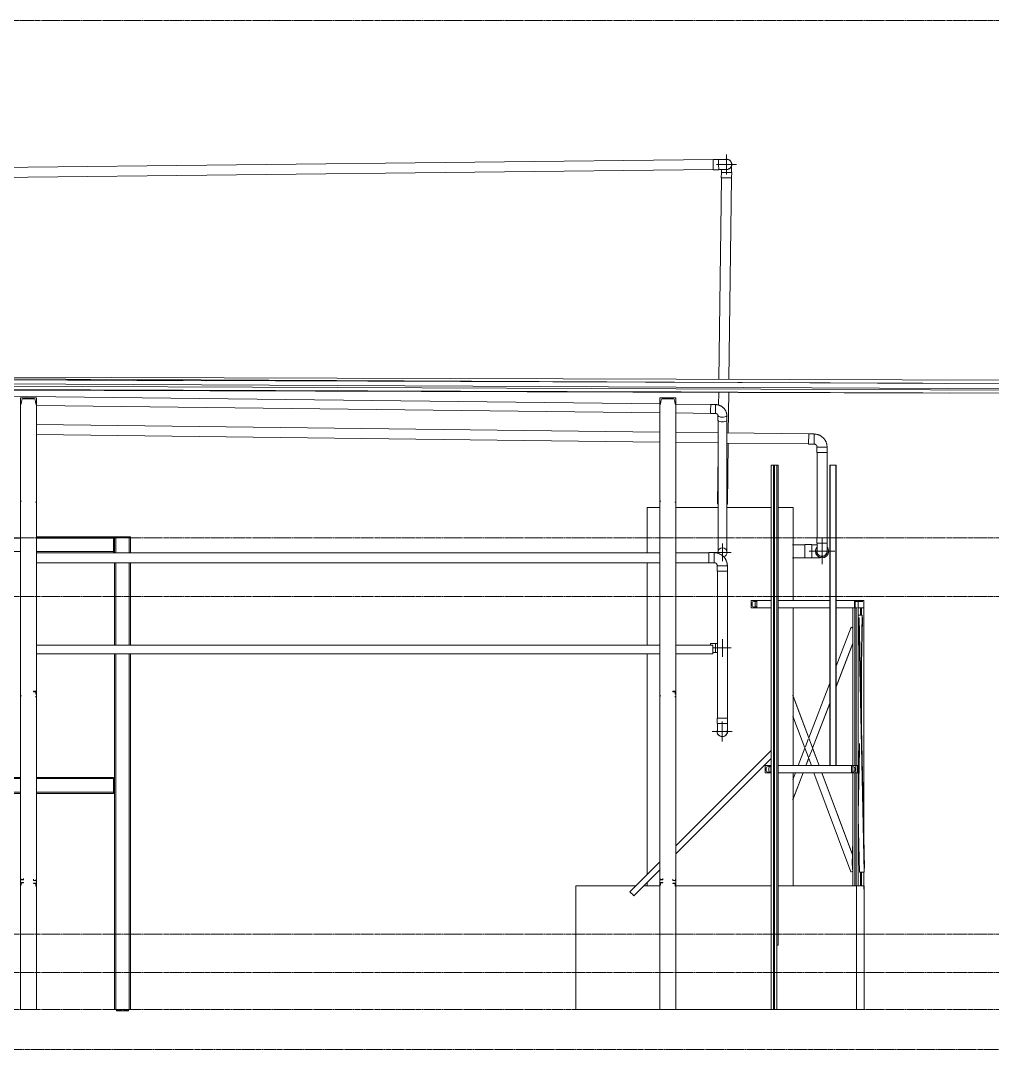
# Model space of a CAD drawing. Header units: centimetres. Extents: x -3046 to 63786, y -269 to 1483.
# Drawn here: x 57776 to 58990, y -50 to 1235 of the extents above; entities that cross this region are included whole.
import ezdxf

# ---------------------------------------------------------------- set-up
doc = ezdxf.new("R2010")
doc.units = ezdxf.units.CM
for name, pattern in [('Centre', [3.175, 0.635, -0.475, 1.59, -0.475]), ('Hidden', [0.714375, 0.47625, -0.238125]), ('Oculto', [0.714375, 0.47625, -0.238125])]:
    doc.linetypes.add(name, pattern=pattern)
for name, color, linetype, lineweight in [('A-FLOR', 7, 'Continuous', 9), ('A-FLOR-LEVL', 7, 'Continuous', 9), ('A-GENM', 7, 'Continuous', 9), ('M-EQPM', 7, 'Continuous', 9), ('P-PIPE', 7, 'Continuous', 9), ('P-PIPE-CNTR', 7, 'Continuous', 9), ('S-BEAM', 7, 'Continuous', 9), ('S-COLS', 7, 'Continuous', 9)]:
    doc.layers.add(name, color=color, linetype=linetype, lineweight=lineweight)

# ---------------------------------------------------------------- blocks, each defined once
blk = doc.blocks.new('UC-Perfil universal-Pilar - 100x200 UC-1205056-s04')
at = {"layer": 'S-COLS'}
for p, q in [((657.6, 589), (657.6, 570)), ((659.2, 589), (659.2, 570)), ((676.1, 589), (676.1, 570)), ((677.6, 590), (677.3, 590)), ((677.6, 590), (677.6, 570)), ((657.6, 557.5), (657.6, 454.9)), ((659.2, 557.5), (659.2, 454.9)), ((676.1, 557.5), (676.1, 454.9)), ((677.6, 557.5), (677.6, 454.9)), ((657.6, 443.9), (657.6, 0)), ((659.2, 443.9), (659.2, 0)), ((676.1, 443.9), (676.1, 0)), ((677.6, 443.9), (677.6, 0)), ((659.2, 0), (657.6, 0)), ((660.7, 0), (659.2, 0)), ((674.6, 0), (660.7, 0)), ((676.1, 0), (674.6, 0)), ((677.6, 0), (676.1, 0))]:
    blk.add_line(p, q, dxfattribs=at)
blk = doc.blocks.new('UC-Perfil universal-Pilar - 100x200 UC-V188-s04')
at = {"layer": 'S-COLS'}
for p, q in [((677.6, 590), (677.6, 570)), ((657.6, 574), (657.6, 570)), ((657.6, 557.5), (657.6, 454.9)), ((677.6, 557.5), (677.6, 454.9)), ((657.6, 443.9), (657.6, 0)), ((677.6, 443.9), (677.6, 0))]:
    blk.add_line(p, q, dxfattribs=at)
blk = doc.blocks.new('UC-Perfil universal - 150x200 UC-1208304-s04')
at = {"layer": 'S-BEAM'}
for p, q in [((345.7, 288.1), (345.7, 289.6)), ((345.7, 289.6), (540.4, 289.6)), ((345.7, 286.6), (345.7, 288.1)), ((345.7, 288.1), (540.4, 288.1)), ((345.7, 272.7), (345.7, 286.6)), ((560.4, 289.6), (656.3, 289.6)), ((560.4, 288.1), (656.3, 288.1)), ((656.3, 289.6), (656.3, 288.1)), ((656.3, 288.1), (656.3, 286.6)), ((656.3, 286.6), (656.3, 272.7)), ((345.7, 271.2), (345.7, 272.7)), ((345.7, 269.6), (345.7, 271.2)), ((345.7, 271.2), (540.4, 271.2)), ((560.4, 271.2), (656.3, 271.2)), ((656.3, 272.7), (656.3, 271.2)), ((656.3, 271.2), (656.3, 269.6)), ((345.7, 269.6), (540.4, 269.6)), ((560.4, 269.6), (656.3, 269.6))]:
    blk.add_line(p, q, dxfattribs=at)
blk = doc.blocks.new('UC-Perfil universal - 150x200 UC-1208520-s04')
at = {"layer": 'S-BEAM'}
for p, q in [((345.7, 588.5), (345.7, 589)), ((345.7, 586.9), (345.7, 588.5)), ((540.4, 588.5), (345.7, 588.5)), ((345.7, 573.1), (345.7, 586.9)), ((656.3, 588.5), (560.4, 588.5)), ((656.3, 589), (656.3, 588.5)), ((656.3, 588.5), (656.3, 586.9)), ((656.3, 586.9), (656.3, 573.1)), ((345.7, 571.5), (345.7, 573.1)), ((345.7, 570), (345.7, 571.5)), ((345.7, 571.5), (540.4, 571.5)), ((560.4, 571.5), (656.3, 571.5)), ((656.3, 573.1), (656.3, 571.5)), ((656.3, 571.5), (656.3, 570))]:
    blk.add_line(p, q, dxfattribs=at)
blk = doc.blocks.new('UC-Perfil universal - 150x200 UC-V190-s04')
at = {"layer": 'S-BEAM'}
for p, q in [((660.1, 0), (660.1, -0.6)), ((675.1, -0.6), (675.1, 0)), ((665.6, -0.6), (660.1, -0.6)), ((660.1, -0.6), (660.1, -1.9)), ((660.1, -1.9), (675.1, -1.9)), ((675.1, -0.6), (669.6, -0.6)), ((675.1, -1.9), (675.1, -0.6))]:
    blk.add_line(p, q, dxfattribs=at)
for centre, start_param, end_param in [((665.6, 0.7), 4.712389, 5.759587), ((669.6, 0.7), 3.665191, 4.712389)]:
    blk.add_ellipse(centre, major_axis=(1.52, 0), ratio=0.859138, start_param=start_param, end_param=end_param, dxfattribs=at)
blk = doc.blocks.new('Modelos genéricos 1 - Modelos genéricos 1-1214762-s04')
at = {"layer": 'A-GENM'}
for p, q in [((1234, 154.2), (1308.8, 154.2)), ((1234, 0), (1234, 154.2)), ((1318.8, 154.2), (1338.9, 154.2)), ((1358.9, 154.2), (1477.7, 154.2)), ((1486.6, 154.2), (1584.4, 154.2)), ((1584.4, 154.2), (1593.4, 154.2)), ((1584.4, 0), (1584.4, 154.2)), ((1593.6, 154.2), (1594, 154.2)), ((1594, 154.2), (1594, 0)), ((1338.9, 0), (1234, 0)), ((1477.7, 0), (1358.9, 0)), ((1584.4, 0), (1484.7, 0)), ((1594, 0), (1584.4, 0))]:
    blk.add_line(p, q, dxfattribs=at)
blk = doc.blocks.new('Elbow PVC NCh - Elbow PVC NCh-913990-s04')
at = {"layer": 'P-PIPE', "color": 6, "true_color": 0xff00ff}
for p, q in [((1408.1, 456.9), (1402, 456.9)), ((1402, 456.9), (1402, 454.8)), ((1408.1, 451.2), (1408.1, 456.9)), ((1408.1, 445.6), (1408.1, 451.2)), ((1404.8, 445.6), (1408.1, 445.6))]:
    blk.add_line(p, q, dxfattribs=at)
at = {"layer": 'P-PIPE', "color": 6, "true_color": 0xff00ff, "flags": 128}
for points in [[(1410.3, 456.7), (1410, 456.7), (1409.6, 456.7), (1409.3, 456.7), (1408.9, 456.7), (1408.6, 456.7), (1408.2, 456.7), (1408.1, 456.7)], [(1408.1, 445.7), (1408.5, 445.7), (1408.8, 445.7), (1409.2, 445.7), (1409.5, 445.7), (1409.9, 445.7), (1410.2, 445.7), (1410.6, 445.7)]]:
    blk.add_lwpolyline(points, dxfattribs=at)
blk = doc.blocks.new('Elbow PVC NCh - Elbow PVC NCh-1218113-s04')
at = {"layer": 'P-PIPE', "color": 6, "true_color": 0xff00ff}
for p, q in [((1408.3, 755.2), (1402.2, 755.3)), ((1402.1, 744), (1408.2, 743.9)), ((1411.3, 741.2), (1411.3, 735.5)), ((1422.6, 735.5), (1422.6, 741.2)), ((1422.6, 735.5), (1422.6, 735.5))]:
    blk.add_line(p, q, dxfattribs=at)
at = {"layer": 'P-PIPE', "color": 6, "true_color": 0xff00ff, "flags": 128}
for points in [[(1422.5, 741.2), (1422.5, 741.8), (1422.4, 742.4), (1422.4, 742.9), (1422.3, 743.5), (1422.2, 744), (1422.1, 744.6), (1421.9, 745.1), (1421.7, 745.7), (1421.5, 746.2), (1421.3, 746.7), (1421.1, 747.2), (1420.8, 747.7), (1420.5, 748.2), (1420.2, 748.7), (1419.9, 749.1), (1419.6, 749.6), (1419.2, 750), (1418.8, 750.5), (1418.4, 750.9), (1418, 751.2), (1417.6, 751.6), (1417.2, 752), (1416.7, 752.3), (1416.3, 752.6), (1415.8, 752.9), (1415.3, 753.2), (1414.8, 753.5), (1414.3, 753.7), (1413.8, 753.9), (1413.3, 754.1), (1412.7, 754.3), (1412.2, 754.5), (1411.7, 754.6), (1411.1, 754.8), (1410.6, 754.9), (1410, 754.9), (1409.4, 755), (1408.9, 755), (1408.3, 755.1)], [(1408.2, 744.1), (1408.4, 744), (1408.5, 744), (1408.6, 744), (1408.8, 744), (1408.9, 744), (1409.1, 743.9), (1409.2, 743.9), (1409.3, 743.9), (1409.5, 743.8), (1409.6, 743.8), (1409.7, 743.7), (1409.8, 743.7), (1410, 743.6), (1410.1, 743.5), (1410.2, 743.5), (1410.3, 743.4), (1410.4, 743.3), (1410.5, 743.2), (1410.6, 743.1), (1410.7, 743.1), (1410.8, 743), (1410.8, 742.9), (1410.9, 742.8), (1411, 742.7), (1411.1, 742.6), (1411.1, 742.5), (1411.2, 742.4), (1411.2, 742.3), (1411.3, 742.2), (1411.3, 742.1), (1411.3, 742), (1411.4, 741.9), (1411.4, 741.8), (1411.4, 741.7), (1411.4, 741.6), (1411.5, 741.5), (1411.5, 741.4), (1411.5, 741.3), (1411.5, 741.2)]]:
    blk.add_lwpolyline(points, dxfattribs=at)
at = {"layer": 'P-PIPE', "color": 6, "true_color": 0xff00ff}
for centre, major_axis, ratio, start_param, end_param in [((1402.2, 749.6), (0.07, 5.66), 0.003681, 3.071799, 5.951592), ((1402.2, 749.6), (0.07, 5.66), 0.003681, 5.951592, 6.283185), ((1408.3, 749.6), (0.07, 5.66), 0.003681, 3.071799, 5.951592), ((1408.3, 749.6), (0.07, 5.66), 0.003681, 5.951592, 6.213392), ((1417, 741.2), (5.67, 0), 0.325568, 2.91701, 3.141221), ((1417, 741.2), (5.67, 0), 0.325568, 3.141221, 6.282814), ((1417, 735.5), (5.67, 0), 0.325568, 3.141221, 6.282814), ((1417, 741.2), (5.5, 0), 0.325568, 3.141593, 4.964435), ((1417, 741.2), (5.5, 0), 0.325568, 4.973817, 6.282814), ((1417, 741.2), (5.5, 0), 0.325568, 0, 0.255308), ((1417, 741.2), (5.67, 0), 0.325568, 6.282814, 6.544613)]:
    blk.add_ellipse(centre, major_axis=major_axis, ratio=ratio, start_param=start_param, end_param=end_param, dxfattribs=at)
blk = doc.blocks.new('Elbow PVC NCh - Elbow PVC NCh-1219875-s04')
at = {"layer": 'P-PIPE', "color": 6, "true_color": 0xff00ff}
for p, q in [((1410.4, 363.7), (1410.4, 356.8)), ((1416.8, 363.7), (1410.4, 363.7)), ((1423.3, 363.7), (1416.8, 363.7)), ((1423.3, 356.8), (1423.3, 363.7)), ((1410.4, 356.8), (1416.8, 356.8)), ((1416.8, 356.8), (1423.3, 356.8))]:
    blk.add_line(p, q, dxfattribs=at)
at = {"layer": 'P-PIPE', "color": 6, "true_color": 0xff00ff, "flags": 128}
for points in [[(1410.6, 356.8), (1410.6, 356.4), (1410.6, 356), (1410.6, 355.6), (1410.6, 355.2), (1410.6, 354.8), (1410.6, 354.4), (1410.6, 354.1), (1410.6, 353.7), (1410.6, 353.3), (1410.6, 352.9), (1410.6, 352.6), (1410.6, 352.2), (1410.6, 351.9), (1410.6, 351.5), (1410.6, 351.2), (1410.6, 350.9), (1410.6, 350.5), (1410.6, 350.2), (1410.6, 349.9), (1410.6, 349.7), (1410.6, 349.4), (1410.6, 349.1), (1410.6, 348.9), (1410.6, 348.6), (1410.6, 348.4), (1410.6, 348.2), (1410.6, 348), (1410.6, 347.8), (1410.6, 347.7), (1410.6, 347.5), (1410.6, 347.4), (1410.6, 347.2), (1410.6, 347.1), (1410.6, 347), (1410.6, 347), (1410.6, 346.9), (1410.6, 346.9), (1410.6, 346.8), (1410.6, 346.8), (1410.6, 346.8)], [(1423.1, 346.8), (1423.1, 346.8), (1423.1, 346.9), (1423.1, 346.9), (1423.1, 347), (1423.1, 347), (1423.1, 347.1), (1423.1, 347.2), (1423.1, 347.3), (1423.1, 347.5), (1423.1, 347.6), (1423.1, 347.8), (1423.1, 348), (1423.1, 348.1), (1423.1, 348.4), (1423.1, 348.6), (1423.1, 348.8), (1423.1, 349), (1423.1, 349.3), (1423.1, 349.6), (1423.1, 349.9), (1423.1, 350.2), (1423.1, 350.5), (1423.1, 350.8), (1423.1, 351.1), (1423.1, 351.4), (1423.1, 351.8), (1423.1, 352.1), (1423.1, 352.5), (1423.1, 352.8), (1423.1, 353.2), (1423.1, 353.6), (1423.1, 354), (1423.1, 354.3), (1423.1, 354.7), (1423.1, 355.1), (1423.1, 355.5), (1423.1, 355.9), (1423.1, 356.3), (1423.1, 356.7), (1423.1, 356.8)]]:
    blk.add_lwpolyline(points, dxfattribs=at)
at = {"layer": 'P-PIPE', "color": 6, "true_color": 0xff00ff}
for radius, start, end in [(6.44, 165.9942, 270), (6.25, 173.1487, 270), (6.44, 270, 13.6908), (6.25, 270, 3.4117)]:
    blk.add_arc((1416.8, 346.8), radius, start, end, dxfattribs=at)
blk = doc.blocks.new('M_Cap - Generic - Standard-914569-s04')
at = {"layer": 'P-PIPE', "color": 6, "true_color": 0xff00ff}
for start, end in [(0, 180), (180, 193.0218), (285.2066, 0)]:
    blk.add_arc((1417, 570.5), 5.66, start, end, dxfattribs=at)
blk = doc.blocks.new('Elbow PVC NCh - Elbow PVC NCh-V191-s04')
at = {"layer": 'P-PIPE', "color": 6, "true_color": 0xff00ff}
for p, q in [((1406.8, 570.2), (1400, 570.2)), ((1400, 570.2), (1400, 557.3)), ((1406.8, 557.8), (1406.8, 570.2)), ((1400, 557.3), (1406.8, 557.3)), ((1406.8, 557.3), (1406.8, 557.5)), ((1410.4, 553.8), (1410.4, 546.9)), ((1410.6, 553.8), (1410.4, 553.8)), ((1423.3, 553.8), (1410.9, 553.8)), ((1423.3, 546.9), (1423.3, 553.8)), ((1410.4, 546.9), (1423.3, 546.9))]:
    blk.add_line(p, q, dxfattribs=at)
at = {"layer": 'P-PIPE', "color": 6, "true_color": 0xff00ff, "flags": 128}
for points in [[(1423.1, 553.8), (1423.1, 554.4), (1423, 555.1), (1423, 555.7), (1422.9, 556.4), (1422.8, 557), (1422.6, 557.6), (1422.5, 558.3), (1422.3, 558.9), (1422, 559.5), (1421.8, 560.1), (1421.5, 560.7), (1421.2, 561.3), (1420.9, 561.8), (1420.6, 562.4), (1420.2, 562.9), (1419.9, 563.5), (1419.5, 564), (1419.1, 564.5), (1418.6, 565), (1418.2, 565.4), (1417.7, 565.9), (1417.2, 566.3), (1416.7, 566.7), (1416.2, 567.1), (1415.6, 567.4), (1415.1, 567.8), (1414.5, 568.1), (1413.9, 568.4), (1413.3, 568.7), (1412.7, 568.9), (1412.1, 569.1), (1411.5, 569.3), (1410.9, 569.5), (1410.2, 569.7), (1409.6, 569.8), (1409, 569.9), (1408.3, 569.9), (1407.7, 570), (1407, 570), (1406.8, 570)], [(1406.8, 557.5), (1407, 557.5), (1407.1, 557.5), (1407.3, 557.5), (1407.4, 557.5), (1407.6, 557.4), (1407.7, 557.4), (1407.9, 557.4), (1408, 557.3), (1408.2, 557.3), (1408.3, 557.2), (1408.4, 557.2), (1408.6, 557.1), (1408.7, 557), (1408.8, 556.9), (1409, 556.9), (1409.1, 556.8), (1409.2, 556.7), (1409.3, 556.6), (1409.4, 556.5), (1409.5, 556.4), (1409.6, 556.3), (1409.7, 556.2), (1409.8, 556), (1409.9, 555.9), (1410, 555.8), (1410.1, 555.7), (1410.1, 555.5), (1410.2, 555.4), (1410.3, 555.3), (1410.3, 555.1), (1410.4, 555), (1410.4, 554.8), (1410.5, 554.7), (1410.5, 554.5), (1410.5, 554.4), (1410.6, 554.3), (1410.6, 554.1), (1410.6, 554), (1410.6, 553.8), (1410.6, 553.8)]]:
    blk.add_lwpolyline(points, dxfattribs=at)
blk = doc.blocks.new('Elbow PVC NCh - Elbow PVC NCh-1219825-s04')
at = {"layer": 'P-PIPE', "color": 6, "true_color": 0xff00ff}
for p, q in [((1528.6, 580.2), (1520, 580.2)), ((1520, 580.2), (1520, 571.9)), ((1528.6, 571.9), (1528.6, 580.2)), ((1520, 571.9), (1520, 563.7)), ((1528.6, 563.7), (1528.6, 571.9)), ((1520, 563.7), (1528.6, 563.7))]:
    blk.add_line(p, q, dxfattribs=at)
at = {"layer": 'P-PIPE', "color": 6, "true_color": 0xff00ff, "flags": 128}
for points in [[(1528.6, 579.9), (1529.1, 579.9), (1529.6, 579.9), (1530.1, 579.9), (1530.6, 579.9), (1531.1, 579.9), (1531.6, 579.9), (1532.1, 579.9), (1532.6, 579.9), (1533.1, 579.9), (1533.6, 579.9), (1534, 579.9), (1534.5, 579.9), (1534.9, 579.9)], [(1539.1, 563.9), (1538.8, 563.9), (1538.5, 563.9), (1538.2, 563.9), (1537.9, 563.9), (1537.5, 563.9), (1537.1, 563.9), (1536.7, 563.9), (1536.3, 563.9), (1535.9, 563.9), (1535.5, 563.9), (1535.1, 563.9), (1534.6, 563.9), (1534.2, 563.9), (1533.7, 563.9), (1533.2, 563.9), (1532.7, 563.9), (1532.2, 563.9), (1531.8, 563.9), (1531.3, 563.9), (1530.8, 563.9), (1530.2, 563.9), (1529.7, 563.9), (1529.2, 563.9), (1528.7, 563.9), (1528.6, 563.9)]]:
    blk.add_lwpolyline(points, dxfattribs=at)
at = {"layer": 'P-PIPE', "color": 6, "true_color": 0xff00ff}
for start, end in [(139.5746, 180), (180, 0), (0, 40.3306)]:
    blk.add_arc((1541.4, 571.9), 8.26, start, end, dxfattribs=at)
blk = doc.blocks.new('M_Transition - Generic - Standard-1219849-s04')
at = {"layer": 'P-PIPE', "color": 6, "true_color": 0xff00ff}
for radius, start, end in [(8.16, 140.9383, 180), (8.16, 180, 0), (6.51, 171.4381, 180), (6.51, 180, 188.5619), (6.51, 197.1009, 207.8991), (6.51, 216.4381, 233.5619), (6.51, 242.1009, 252.8991), (6.51, 261.4381, 278.5619), (6.51, 287.1009, 297.8991), (6.51, 306.4381, 323.5619), (6.51, 332.1009, 342.8991), (8.16, 0, 38.9069), (6.51, 360, 8.5619), (6.51, 351.4381, 360)]:
    blk.add_arc((1541.4, 571.9), radius, start, end, dxfattribs=at)
blk = doc.blocks.new('Elbow PVC NCh - Elbow PVC NCh-1219900-s04')
at = {"layer": 'P-PIPE', "color": 6, "true_color": 0xff00ff}
for p, q in [((1524.7, 718.6), (1524.6, 705.7)), ((1531.6, 718.5), (1524.7, 718.6)), ((1531.4, 706.1), (1531.6, 718.5)), ((1524.6, 705.7), (1531.4, 705.6)), ((1531.4, 705.6), (1531.4, 705.8)), ((1534.9, 702), (1534.9, 695.2)), ((1535.2, 702), (1534.9, 702)), ((1534.9, 695.2), (1547.8, 695.2)), ((1547.8, 702), (1535.4, 702)), ((1547.8, 695.2), (1547.8, 702))]:
    blk.add_line(p, q, dxfattribs=at)
at = {"layer": 'P-PIPE', "color": 6, "true_color": 0xff00ff, "flags": 128}
for points in [[(1547.6, 702), (1547.6, 702.7), (1547.6, 703.3), (1547.5, 704), (1547.4, 704.6), (1547.3, 705.3), (1547.2, 705.9), (1547, 706.5), (1546.8, 707.1), (1546.6, 707.8), (1546.3, 708.4), (1546.1, 709), (1545.8, 709.5), (1545.5, 710.1), (1545.1, 710.7), (1544.8, 711.2), (1544.4, 711.7), (1544, 712.3), (1543.6, 712.8), (1543.2, 713.2), (1542.7, 713.7), (1542.2, 714.1), (1541.7, 714.6), (1541.2, 715), (1540.7, 715.4), (1540.1, 715.7), (1539.6, 716.1), (1539, 716.4), (1538.4, 716.7), (1537.9, 716.9), (1537.3, 717.2), (1536.6, 717.4), (1536, 717.6), (1535.4, 717.8), (1534.8, 717.9), (1534.1, 718.1), (1533.5, 718.2), (1532.8, 718.2), (1532.2, 718.3), (1531.6, 718.3)], [(1531.4, 705.8), (1531.6, 705.8), (1531.7, 705.8), (1531.9, 705.8), (1532, 705.7), (1532.2, 705.7), (1532.3, 705.7), (1532.4, 705.6), (1532.6, 705.6), (1532.7, 705.5), (1532.9, 705.5), (1533, 705.4), (1533.1, 705.3), (1533.3, 705.3), (1533.4, 705.2), (1533.5, 705.1), (1533.6, 705), (1533.8, 704.9), (1533.9, 704.8), (1534, 704.7), (1534.1, 704.6), (1534.2, 704.5), (1534.3, 704.4), (1534.4, 704.3), (1534.5, 704.2), (1534.6, 704), (1534.6, 703.9), (1534.7, 703.8), (1534.8, 703.6), (1534.8, 703.5), (1534.9, 703.3), (1534.9, 703.2), (1535, 703.1), (1535, 702.9), (1535.1, 702.8), (1535.1, 702.6), (1535.1, 702.5), (1535.1, 702.3), (1535.1, 702.2), (1535.1, 702)]]:
    blk.add_lwpolyline(points, dxfattribs=at)
blk = doc.blocks.new('Elbow PVC NCh - Elbow PVC NCh-V193-s04')
at = {"layer": 'P-PIPE', "color": 6, "true_color": 0xff00ff}
for p, q in [((1415.6, 1045), (1415.5, 1038.2)), ((1422.1, 1044.9), (1415.6, 1045)), ((1428.5, 1044.9), (1422.1, 1044.9)), ((1428.4, 1038), (1428.5, 1044.9)), ((1415.5, 1038.2), (1422, 1038.1)), ((1422, 1038.1), (1428.4, 1038))]:
    blk.add_line(p, q, dxfattribs=at)
at = {"layer": 'P-PIPE', "color": 6, "true_color": 0xff00ff, "flags": 128}
for points in [[(1415.8, 1045), (1415.8, 1045.4), (1415.8, 1045.8), (1415.8, 1046.2), (1415.8, 1046.6), (1415.8, 1047), (1415.8, 1047.4), (1415.8, 1047.8), (1415.8, 1048.2), (1415.9, 1048.5)], [(1428.4, 1053.1), (1428.4, 1052.9), (1428.4, 1052.6), (1428.4, 1052.4), (1428.4, 1052.1), (1428.4, 1051.8), (1428.4, 1051.5), (1428.4, 1051.2), (1428.4, 1050.9), (1428.4, 1050.6), (1428.4, 1050.3), (1428.4, 1049.9), (1428.4, 1049.6), (1428.4, 1049.2), (1428.4, 1048.9), (1428.4, 1048.5), (1428.3, 1048.1), (1428.3, 1047.7), (1428.3, 1047.4), (1428.3, 1047), (1428.3, 1046.6), (1428.3, 1046.2), (1428.3, 1045.8), (1428.3, 1045.4), (1428.3, 1045), (1428.3, 1044.9)]]:
    blk.add_lwpolyline(points, dxfattribs=at)
at = {"layer": 'P-PIPE', "color": 6, "true_color": 0xff00ff}
for radius, start, end in [(6.44, 97.643, 104.2957), (6.45, 82.643, 89.2957), (6.45, 67.643, 74.2957), (6.44, 52.643, 59.2957), (6.45, 37.643, 44.2957), (6.44, 22.643, 29.2957), (6.45, 7.643, 14.2957), (6.44, 352.643, 359.2957), (6.44, 262.643, 269.2957), (6.44, 277.643, 284.2957), (6.45, 292.643, 299.2957), (6.45, 307.643, 311.4296), (6.45, 322.643, 329.2957), (6.45, 337.643, 344.2957)]:
    blk.add_arc((1422.2, 1054.9), radius, start, end, dxfattribs=at)
blk = doc.blocks.new('Barras cuadradas - Pilar - SQ 70mm-1222398-s04')
at = {"layer": 'S-COLS'}
for p, q in [((1579.6, 501.4), (1579.6, 304.3)), ((1586.6, 510.4), (1585.8, 510.4)), ((1586.6, 510.4), (1586.6, 154.2)), ((1579.6, 303.2), (1579.6, 296.4)), ((1579.6, 295.3), (1579.6, 154.2))]:
    blk.add_line(p, q, dxfattribs=at)
at = {"layer": 'S-COLS', "linetype": 'Oculto'}
for p, q in [((1582.5, 304.3), (1582.5, 501.4)), ((1583.8, 304.3), (1583.8, 501.4)), ((1582.5, 154.2), (1582.5, 295.3)), ((1583.8, 154.2), (1583.8, 295.3))]:
    blk.add_line(p, q, dxfattribs=at)
blk = doc.blocks.new('Barras cuadradas - Pilar - SQ 70mm-V194-s04')
at = {"layer": 'S-COLS', "linetype": 'Oculto'}
for p, q in [((1589.5, 492.3), (1589.5, 501.4)), ((1590.7, 492.3), (1590.7, 501.4)), ((1590.7, 345.5), (1590.7, 441.4)), ((1589.5, 154.2), (1589.5, 171.1)), ((1590.7, 154.2), (1590.7, 171.1))]:
    blk.add_line(p, q, dxfattribs=at)
at = {"layer": 'S-COLS'}
for p, q in [((1593.6, 510.4), (1593.6, 208.2)), ((1593.6, 171.1), (1593.6, 150))]:
    blk.add_line(p, q, dxfattribs=at)
blk = doc.blocks.new('Barras cuadradas - Pilar - SQ 70mm-1222780-s04')
at = {"layer": 'S-COLS'}
for p, q in [((1477.7, 679.5), (1477.7, 0)), ((1484.7, 679.5), (1477.7, 679.5)), ((1484.7, 679.5), (1484.7, 0)), ((1484.7, 0), (1477.7, 0))]:
    blk.add_line(p, q, dxfattribs=at)
at = {"layer": 'S-COLS', "linetype": 'Oculto'}
for p, q in [((1480.6, 0), (1480.6, 679.5)), ((1481.8, 0), (1481.8, 679.5))]:
    blk.add_line(p, q, dxfattribs=at)
blk = doc.blocks.new('Barras cuadradas - Pilar - SQ 70mm-1222802-s04')
at = {"layer": 'S-COLS'}
for p, q in [((1486.6, 679.5), (1484.7, 679.5)), ((1486.6, 679.5), (1486.6, 80)), ((1486.6, 80), (1484.7, 80))]:
    blk.add_line(p, q, dxfattribs=at)
blk = doc.blocks.new('HSS Rectangular-Column - HSS10X8X3_8-1234298-s04')
at = {"layer": 'S-COLS'}
for p, q in [((1550.9, 679.5), (1550.9, 304.3)), ((1550.9, 679.5), (1552.8, 679.5)), ((1557, 679.5), (1552.8, 679.5)), ((1557, 679.5), (1558.9, 679.5)), ((1558.9, 304.3), (1558.9, 679.5)), ((1550.9, 304.3), (1552.8, 304.3)), ((1557, 304.3), (1552.8, 304.3)), ((1557, 304.3), (1558.9, 304.3))]:
    blk.add_line(p, q, dxfattribs=at)
at = {"layer": 'S-COLS', "linetype": 'Hidden'}
for p, q in [((1551.3, 304.3), (1551.3, 679.5)), ((1558.5, 679.5), (1558.5, 304.3))]:
    blk.add_line(p, q, dxfattribs=at)
blk = doc.blocks.new('Elbow PVC NCh - Elbow PVC NCh-V195-s04')
at = {"layer": 'P-PIPE', "color": 6, "true_color": 0xff00ff}
for p, q in [((1412.1, 1061.2), (1405.2, 1061.1)), ((1405.2, 1061.1), (1405.3, 1054.7)), ((1405.3, 1054.7), (1405.4, 1048.2)), ((1412.2, 1054.8), (1412.1, 1061.2)), ((1412.3, 1048.3), (1412.2, 1054.8)), ((1405.4, 1048.2), (1412.3, 1048.3))]:
    blk.add_line(p, q, dxfattribs=at)
at = {"layer": 'P-PIPE', "color": 6, "true_color": 0xff00ff, "flags": 128}
for points in [[(1422.1, 1061.2), (1422.1, 1061.2), (1422, 1061.2), (1422, 1061.2), (1421.9, 1061.2), (1421.9, 1061.2), (1421.8, 1061.2), (1421.7, 1061.2), (1421.6, 1061.2), (1421.4, 1061.2), (1421.3, 1061.2), (1421.1, 1061.2), (1420.9, 1061.2), (1420.7, 1061.2), (1420.5, 1061.2), (1420.3, 1061.2), (1420.1, 1061.2), (1419.8, 1061.2), (1419.6, 1061.2), (1419.3, 1061.1), (1419, 1061.1), (1418.7, 1061.1), (1418.4, 1061.1), (1418.1, 1061.1), (1417.8, 1061.1), (1417.5, 1061.1), (1417.1, 1061.1), (1416.8, 1061.1), (1416.4, 1061.1), (1416.1, 1061.1), (1415.7, 1061.1), (1415.3, 1061.1), (1414.9, 1061.1), (1414.6, 1061.1), (1414.2, 1061.1), (1413.8, 1061.1), (1413.4, 1061), (1413, 1061), (1412.6, 1061), (1412.2, 1061), (1412.1, 1061)], [(1412.3, 1048.5), (1412.7, 1048.5), (1413.1, 1048.5), (1413.5, 1048.5), (1413.9, 1048.6), (1414.3, 1048.6), (1414.7, 1048.6), (1415.1, 1048.6), (1415.4, 1048.6), (1415.8, 1048.6), (1416.2, 1048.6), (1416.5, 1048.6), (1416.9, 1048.6), (1417.3, 1048.6), (1417.6, 1048.6), (1417.9, 1048.6), (1418.3, 1048.6), (1418.6, 1048.6), (1418.9, 1048.6), (1419.2, 1048.6), (1419.5, 1048.7), (1419.7, 1048.7), (1420, 1048.7), (1420.2, 1048.7), (1420.5, 1048.7), (1420.7, 1048.7), (1420.9, 1048.7), (1421.1, 1048.7), (1421.3, 1048.7), (1421.5, 1048.7), (1421.6, 1048.7), (1421.7, 1048.7), (1421.9, 1048.7), (1422, 1048.7), (1422.1, 1048.7), (1422.1, 1048.7), (1422.2, 1048.7), (1422.2, 1048.7), (1422.3, 1048.7), (1422.3, 1048.7), (1422.3, 1048.7)]]:
    blk.add_lwpolyline(points, dxfattribs=at)
at = {"layer": 'P-PIPE', "color": 6, "true_color": 0xff00ff}
for radius, start, end in [(6.44, 1, 106), (6.45, 257.3092, 1), (6.25, 1, 101.9285), (6.25, 267.5883, 1)]:
    blk.add_arc((1422.2, 1054.9), radius, start, end, dxfattribs=at)
blk = doc.blocks.new('HSS Square - HSS 70mm-1238580-s04')
at = {"layer": 'S-BEAM'}
for p, q in [((1477.7, 323.2), (1358.9, 204.3)), ((1358.9, 194.3), (1477.7, 313.2)), ((1338.9, 184.3), (1301.4, 146.9)), ((1306.5, 141.9), (1338.9, 174.3)), ((1305, 143.3), (1302.7, 145.5)), ((1306.5, 141.9), (1306.4, 141.9))]:
    blk.add_line(p, q, dxfattribs=at)
for centre, start_param, end_param in [((1302.8, 145.5), 6.263878, 7.834674), ((1305, 143.3), 1.551489, 3.122285)]:
    blk.add_ellipse(centre, major_axis=(-1.35, 1.35), ratio=0.019303, start_param=start_param, end_param=end_param, dxfattribs=at)
blk = doc.blocks.new('C Shapes - C8x16-1245281-s04')
at = {"layer": 'S-BEAM'}
for p, q in [((656.3, 588.6), (657.3, 588.4)), ((657.3, 575.6), (656.3, 575.4)), ((656.3, 574), (657.6, 574))]:
    blk.add_line(p, q, dxfattribs=at)
for centre, start_param, end_param in [((657.2, 587.1), 5.649514, 6.118077), ((657.2, 576.9), 3.306701, 3.775264)]:
    blk.add_ellipse(centre, major_axis=(0, 1.27), ratio=0.588384, start_param=start_param, end_param=end_param, dxfattribs=at)
blk = doc.blocks.new('C Shapes - C6x9-1247412-s04')
at = {"layer": 'S-BEAM'}
for p, q in [((1477.6, 295.3), (1477.6, 304.3)), ((1550.9, 304.3), (1486.6, 304.3)), ((1578, 304.3), (1558.9, 304.3)), ((1578, 304.3), (1578, 295.3)), ((1578.2, 304.3), (1578, 304.3)), ((1578, 297.9), (1578, 301.7)), ((1578.1, 303), (1578.2, 303.5)), ((1578.2, 296.1), (1578.1, 296.6)), ((1578.2, 304.1), (1578.2, 304.3)), ((1578.2, 295.3), (1578.2, 295.5)), ((1486.6, 295.3), (1578, 295.3)), ((1578, 295.3), (1578.2, 295.3))]:
    blk.add_line(p, q, dxfattribs=at)
for centre, major_axis, start_param, end_param in [((1578.1, 301.7), (0, 1.27), 0.165108, 1.102234), ((1578.1, 301.7), (0, 1.27), 1.336515, 1.570796), ((1578.1, 297.9), (0, 1.27), 1.570796, 2.976485), ((1578.2, 304.1), (0, 0.636), 3.306701, 4.712389), ((1578.2, 295.5), (0, 0.636), 4.712389, 6.118077)]:
    blk.add_ellipse(centre, major_axis=major_axis, ratio=0.036427, start_param=start_param, end_param=end_param, dxfattribs=at)
blk = doc.blocks.new('C Shapes - C6x9-1247195-s04')
at = {"layer": 'S-BEAM'}
for p, q in [((1470.3, 304.3), (1470.3, 295.3)), ((1476.3, 304.3), (1470.3, 304.3)), ((1471.6, 297.9), (1471.6, 301.7)), ((1472.7, 303), (1475.8, 303.5)), ((1475.8, 296.1), (1472.7, 296.6)), ((1474.9, 301.7), (1474.9, 297.9)), ((1477.6, 303.2), (1476, 303)), ((1476, 296.6), (1477.6, 296.3)), ((1476.3, 304.1), (1476.3, 304.3)), ((1476.3, 295.3), (1476.3, 295.5)), ((1470.3, 295.3), (1476.3, 295.3)), ((1477.6, 295.3), (1476.3, 295.3))]:
    blk.add_line(p, q, dxfattribs=at)
for centre, major_axis, start_param, end_param in [((1472.9, 301.7), (0, 1.27), 0.165108, 1.570796), ((1472.9, 297.9), (0, 1.27), 1.570796, 2.976485), ((1476.2, 301.7), (0, 1.27), 0.165108, 1.570796), ((1476.2, 297.9), (0, 1.27), 1.570796, 2.976485), ((1475.7, 304.1), (0, 0.636), 3.306701, 4.712389), ((1475.7, 295.5), (0, 0.636), 4.712389, 6.118077)]:
    blk.add_ellipse(centre, major_axis=major_axis, ratio=0.999336, start_param=start_param, end_param=end_param, dxfattribs=at)
blk = doc.blocks.new('C Shapes - C6x9-1247498-s04')
at = {"layer": 'S-BEAM'}
for p, q in [((1583.4, 304.3), (1578, 304.3)), ((1578, 303.5), (1581, 303)), ((1581, 296.6), (1578, 296.1)), ((1582.1, 301.7), (1582.1, 297.9)), ((1583.4, 295.3), (1583.4, 304.3)), ((1585.7, 304.3), (1583.4, 304.3)), ((1585.7, 304.3), (1585.7, 295.3)), ((1578, 295.3), (1583.4, 295.3)), ((1583.4, 295.3), (1585.7, 295.3))]:
    blk.add_line(p, q, dxfattribs=at)
for centre, start_param, end_param in [((1580.8, 301.7), 4.712389, 6.118077), ((1580.8, 297.9), 3.306701, 4.712389)]:
    blk.add_ellipse(centre, major_axis=(0, 1.27), ratio=0.999514, start_param=start_param, end_param=end_param, dxfattribs=at)
blk = doc.blocks.new('C Shapes - C6x9-1247196-s04')
at = {"layer": 'S-BEAM'}
for p, q in [((1578.2, 303.4), (1578.3, 303)), ((1578.3, 296.6), (1578.2, 296.1)), ((1578.3, 296.2), (1578.3, 303.4)), ((1578.3, 301.7), (1578.3, 297.9))]:
    blk.add_line(p, q, dxfattribs=at)
for centre, start_param, end_param in [((1578.3, 301.7), 4.712389, 6.118077), ((1578.3, 297.9), 3.306701, 4.712389)]:
    blk.add_ellipse(centre, major_axis=(0, 1.27), ratio=0.036427, start_param=start_param, end_param=end_param, dxfattribs=at)
blk = doc.blocks.new('C Shapes - C6x9-1248257-s04')
at = {"layer": 'S-BEAM'}
for p, q in [((1460.1, 501.4), (1460.1, 510.4)), ((1477.7, 510.4), (1460.1, 510.4)), ((1460.1, 501.4), (1477.7, 501.4)), ((1551, 510.4), (1486.6, 510.4)), ((1486.6, 501.4), (1551, 501.4)), ((1581.8, 510.4), (1558.9, 510.4)), ((1558.9, 501.4), (1581.8, 501.4)), ((1581.8, 510.4), (1581.8, 501.4)), ((1581.8, 504), (1581.8, 507.8)), ((1581.8, 501.4), (1582, 501.4)), ((1581.9, 509.1), (1582, 509.4)), ((1582, 502.2), (1581.9, 502.7)), ((1582, 501.4), (1582, 501.6))]:
    blk.add_line(p, q, dxfattribs=at)
for centre, major_axis, start_param, end_param in [((1581.9, 507.8), (0, 1.27), 0.165108, 1.102234), ((1581.9, 507.8), (0, 1.27), 1.336515, 1.570796), ((1581.9, 504), (0, 1.27), 1.570796, 2.976485), ((1582, 501.6), (0, 0.636), 4.712389, 6.118077)]:
    blk.add_ellipse(centre, major_axis=major_axis, ratio=0.043094, start_param=start_param, end_param=end_param, dxfattribs=at)
blk = doc.blocks.new('C Shapes - C6x9-1248122-s04')
at = {"layer": 'S-BEAM'}
for p, q in [((1582, 501.4), (1582.6, 501.4)), ((1582.6, 501.4), (1582.6, 509.4)), ((1582.6, 501.4), (1585.2, 501.4)), ((1586.6, 501.4), (1593.7, 501.4)), ((1593.7, 510.4), (1592.2, 510.4)), ((1593.7, 510.4), (1593.7, 501.4))]:
    blk.add_line(p, q, dxfattribs=at)
blk = doc.blocks.new('C Shapes - C6x9-1248274-s04')
at = {"layer": 'S-BEAM'}
for centre, start_param, end_param in [((1456.8, 507.8), 5.883796, 6.118077), ((1456.8, 504), 3.306701, 3.540982)]:
    blk.add_ellipse(centre, major_axis=(0, 1.27), ratio=0.052336, start_param=start_param, end_param=end_param, dxfattribs=at)
blk = doc.blocks.new('C Shapes - C6x9-1248275-s04')
at = {"layer": 'S-BEAM'}
for p, q in [((1452.9, 510.4), (1452.9, 501.4)), ((1458.9, 510.4), (1452.9, 510.4)), ((1452.9, 501.4), (1458.9, 501.4)), ((1454.2, 504), (1454.2, 507.8)), ((1455.2, 509.1), (1458.3, 509.6)), ((1458.3, 502.2), (1455.2, 502.7)), ((1457.8, 507.8), (1457.8, 504)), ((1458.9, 510.2), (1458.9, 510.4)), ((1460.1, 509.3), (1458.9, 509.1)), ((1458.9, 502.7), (1460.1, 502.5)), ((1458.9, 501.4), (1458.9, 501.6)), ((1460.1, 501.4), (1458.9, 501.4))]:
    blk.add_line(p, q, dxfattribs=at)
for centre, major_axis, start_param, end_param in [((1455.4, 507.8), (0, 1.27), 0.165108, 1.570796), ((1455.4, 504), (0, 1.27), 1.570796, 2.976485), ((1459.1, 507.8), (0, 1.27), 0.165108, 1.570796), ((1459.1, 504), (0, 1.27), 1.570796, 2.976485), ((1458.2, 510.2), (0, 0.636), 3.306701, 4.712389), ((1458.2, 501.6), (0, 0.636), 4.712389, 6.118077)]:
    blk.add_ellipse(centre, major_axis=major_axis, ratio=0.999071, start_param=start_param, end_param=end_param, dxfattribs=at)
blk = doc.blocks.new('C Shapes - C6x9-1248994-s04')
at = {"layer": 'S-BEAM'}
for p, q in [((1587.7, 489), (1586.6, 489)), ((1586.6, 488.5), (1587.2, 488.5)), ((1587.7, 488.9), (1587.7, 489)), ((1594.3, 176.4), (1587.7, 489)), ((1587, 484.2), (1586.6, 484.2)), ((1586.6, 483.7), (1587.5, 483.7)), ((1594.1, 171.2), (1587.5, 483.8)), ((1587.5, 483.7), (1587.5, 483.8)), ((1594, 171.1), (1587.5, 483.7)), ((1588.1, 171.1), (1586.6, 239.8)), ((1594, 171.1), (1588.1, 171.1)), ((1594.1, 171.2), (1594, 171.1)), ((1594.3, 176.4), (1594.3, 176.3))]:
    blk.add_line(p, q, dxfattribs=at)
for centre, start_param, end_param in [((1587.1, 488.9), 4.842227, 6.247915), ((1586.9, 483.8), 6.247915, 7.653603), ((1593.6, 176.3), 5.31079, 6.247915)]:
    blk.add_ellipse(centre, major_axis=(0.636, 0.013), ratio=0.591253, start_param=start_param, end_param=end_param, dxfattribs=at)
blk = doc.blocks.new('C Shapes - C6x9-1249007-s04')
at = {"layer": 'S-BEAM'}
for p, q in [((1586.6, 492.3), (1591.5, 492.3)), ((1591.5, 492.3), (1589.6, 401.1)), ((1591.5, 492.3), (1591.7, 487)), ((1589.7, 393.5), (1591.7, 487)), ((1588.1, 331.8), (1586.6, 259.8)), ((1586.6, 244.6), (1588.3, 324.2)), ((1579, 180), (1579.6, 211.8)), ((1579.6, 180), (1579, 180)), ((1579, 180), (1579, 179.9)), ((1579.3, 179.8), (1579.2, 174.8)), ((1579.2, 174.8), (1579.2, 174.7)), ((1579.2, 174.7), (1579.6, 174.7))]:
    blk.add_line(p, q, dxfattribs=at)
for centre, start_param, end_param in [((1579.6, 179.9), 0.035283, 1.440971), ((1579.8, 174.8), 4.91278, 6.318468)]:
    blk.add_ellipse(centre, major_axis=(-0.636, 0.013), ratio=0.59166, start_param=start_param, end_param=end_param, dxfattribs=at)
blk = doc.blocks.new('C Shapes - C6x9-1249595-s04')
at = {"layer": 'S-BEAM'}
for p, q in [((1504.9, 392.2), (1524.8, 339)), ((1537.6, 304.3), (1504.9, 391.7)), ((1528, 304.3), (1504.9, 366)), ((1529.5, 326.3), (1537.8, 304.3)), ((1577.5, 171.6), (1531.3, 295.3)), ((1579.2, 192.9), (1540.9, 295.3)), ((1541.1, 295.3), (1579.2, 193.3)), ((1577.7, 171.7), (1577.5, 171.6)), ((1577.7, 171.6), (1579.6, 172.3)), ((1578.9, 172.1), (1578.3, 171.9))]:
    blk.add_line(p, q, dxfattribs=at)
for centre, major_axis, start_param, end_param in [((1577.7, 171.7), (0.596, 0.223), 0.191751, 1.597439), ((1580.1, 172.5), (1.19, 0.45), 3.333343, 4.270469)]:
    blk.add_ellipse(centre, major_axis=major_axis, ratio=0.009959, start_param=start_param, end_param=end_param, dxfattribs=at)
blk = doc.blocks.new('C Shapes - C6x9-1249612-s04')
at = {"layer": 'S-BEAM'}
for p, q in [((1577.6, 477), (1558.9, 428.3)), ((1577.6, 477), (1579.6, 476.2)), ((1577.7, 477), (1577.6, 477)), ((1577.9, 476.9), (1577.7, 477)), ((1578.9, 476.5), (1578.5, 476.7)), ((1558.9, 403.1), (1579.6, 457.2)), ((1558.9, 402.7), (1579.6, 456.7)), ((1550.9, 407.4), (1524.7, 338.9)), ((1529.4, 326.1), (1550.9, 382.2)), ((1529.6, 326.1), (1550.9, 381.8)), ((1524.1, 337.3), (1520.5, 327.8)), ((1519.8, 326.1), (1511.5, 304.3)), ((1525.2, 315.1), (1528.9, 324.6)), ((1521.1, 304.3), (1524.6, 313.4)), ((1521.3, 304.3), (1524.7, 313.2)), ((1508, 295.3), (1504.9, 287.2)), ((1504.9, 262), (1517.6, 295.3)), ((1504.9, 261.6), (1517.8, 295.3))]:
    blk.add_line(p, q, dxfattribs=at)
for centre, major_axis, start_param, end_param in [((1577.9, 476.9), (-0.594, 0.227), 3.280139, 4.685827), ((1580, 476.1), (-1.19, 0.45), 0.138546, 1.309953)]:
    blk.add_ellipse(centre, major_axis=major_axis, ratio=0.010172, start_param=start_param, end_param=end_param, dxfattribs=at)
blk = doc.blocks.new('Tanque - Tanque-1252674-s04')
at = {"layer": 'M-EQPM'}
for p, q in [((1323.1, 626.7), (1323.1, 570)), ((1338.8, 626.7), (1323.1, 626.7)), ((1411.5, 626.7), (1358.8, 626.7)), ((1477.8, 626.7), (1422.5, 626.7)), ((1505.1, 626.7), (1486.6, 626.7)), ((1505.1, 510.4), (1505.1, 626.7)), ((1323.1, 557.5), (1323.1, 454.9)), ((1505.1, 304.3), (1505.1, 501.4)), ((1323.1, 443.9), (1323.1, 168.5)), ((1505.1, 154.2), (1505.1, 295.3)), ((1323.1, 158.5), (1323.1, 154.2))]:
    blk.add_line(p, q, dxfattribs=at)
blk = doc.blocks.new('M Canal C-Pilar - 2C200X74-V199-s04')
at = {"layer": 'S-COLS'}
for p, q in [((2141.4, 0), (2141.4, 763.6)), ((2161.4, 763.6), (2141.4, 763.6)), ((2161.4, 755.6), (2161.4, 0)), ((2161.4, 0), (2141.4, 0))]:
    blk.add_line(p, q, dxfattribs=at)
blk = doc.blocks.new('C Shapes - C8x20-1276569-s04')
at = {"layer": 'S-BEAM'}
for p, q in [((3110.4, 763.5), (3090.4, 763.5)), ((3090.4, 763.5), (3090.4, 755.5)), ((3091.2, 756.1), (3092, 761.2)), ((3093.3, 762.2), (3107.5, 762.2)), ((3108.7, 761.2), (3109.6, 756.1)), ((3110.4, 755.5), (3110.4, 763.5)), ((3090.4, 755.5), (3090.6, 755.5)), ((3110.2, 755.5), (3110.4, 755.5))]:
    blk.add_line(p, q, dxfattribs=at)
for centre, radius, start, end in [((3093.3, 761), 1.27, 90, 170.54), ((3107.5, 761), 1.27, 9.46, 90), ((3090.6, 756.2), 0.636, 270, 350.54), ((3110.2, 756.2), 0.636, 189.46, 270)]:
    blk.add_arc(centre, radius, start, end, dxfattribs=at)
blk = doc.blocks.new('L-Angle - L35x35x10-1264653-s04')
at = {"layer": 'S-BEAM'}
for p, q in [((3090.7, 158.5), (3090.7, 155)), ((3094.2, 158.5), (3090.7, 158.5)), ((3091.2, 155.5), (3091.2, 157.5)), ((3091.7, 158), (3093.7, 158))]:
    blk.add_line(p, q, dxfattribs=at)
for centre, start, end in [((3090.7, 155.5), 270, 0), ((3091.7, 157.5), 90, 180), ((3093.7, 158.5), 270, 0)]:
    blk.add_arc(centre, 0.5, start, end, dxfattribs=at)
blk = doc.blocks.new('L-Angle - L35x35x10-1265724-s04')
at = {"layer": 'S-BEAM'}
for p, q in [((3090.7, 163.4), (3090.7, 162)), ((3090.7, 162), (3090.7, 161.4)), ((3094.2, 162), (3090.7, 162)), ((3091.7, 161.7), (3093.7, 161.7)), ((3094.2, 162), (3094.2, 163.4))]:
    blk.add_line(p, q, dxfattribs=at)
for centre, start_param, end_param in [((3091.7, 161.5), 1.832596, 3.141593), ((3093.7, 162), 4.712389, 6.283185)]:
    blk.add_ellipse(centre, major_axis=(0.5, 0), ratio=0.559193, start_param=start_param, end_param=end_param, dxfattribs=at)
blk = doc.blocks.new('L-Angle - L35x35x10-1266284-s04')
at = {"layer": 'S-BEAM'}
blk.add_line((3091, 634), (3091, 634.9), dxfattribs=at)
blk = doc.blocks.new('L-Angle - L35x35x10-1266965-s04')
at = {"layer": 'S-BEAM'}
blk.add_line((3091.2, 391.1), (3091.2, 392), dxfattribs=at)
blk = doc.blocks.new('L-Angle - L35x35x10-1267172-s04')
at = {"layer": 'S-BEAM'}
blk.add_line((3090.3, 519), (3090.3, 515.5), dxfattribs=at)
blk = doc.blocks.new('L-Angle - L35x35x10-1269946-s04')
at = {"layer": 'S-BEAM'}
for p, q in [((3109.9, 157.5), (3106.4, 157.5)), ((3106.9, 157), (3108.9, 157)), ((3109.4, 156.5), (3109.4, 154.5)), ((3109.9, 154), (3109.9, 157.5))]:
    blk.add_line(p, q, dxfattribs=at)
for centre, start, end in [((3106.9, 157.5), 180, 270), ((3108.9, 156.5), 0, 90), ((3109.9, 154.5), 180, 270)]:
    blk.add_arc(centre, 0.5, start, end, dxfattribs=at)
blk = doc.blocks.new('L-Angle - L35x35x10-1269948-s04')
at = {"layer": 'S-BEAM'}
for p, q in [((3106.4, 162.6), (3106.4, 161)), ((3109.9, 161), (3106.4, 161)), ((3106.9, 160.7), (3108.9, 160.7)), ((3109.9, 161), (3109.9, 162.6)), ((3109.9, 160.3), (3109.9, 161))]:
    blk.add_line(p, q, dxfattribs=at)
for centre, start_param, end_param in [((3106.9, 161), 3.141593, 4.712389), ((3108.9, 160.4), 0, 1.308997)]:
    blk.add_ellipse(centre, major_axis=(0.5, 0), ratio=0.559193, start_param=start_param, end_param=end_param, dxfattribs=at)
blk = doc.blocks.new('L-Angle - L35x35x10-1269950-s04')
at = {"layer": 'S-BEAM'}
blk.add_line((3109.6, 633.8), (3109.6, 632.7), dxfattribs=at)
blk = doc.blocks.new('L-Angle - L35x35x10-1269951-s04')
at = {"layer": 'S-BEAM'}
blk.add_line((3109.4, 391), (3109.4, 389.9), dxfattribs=at)
blk = doc.blocks.new('L-Angle - L35x35x10-1269952-s04')
at = {"layer": 'S-BEAM'}
for p, q in [((3109.9, 397.1), (3106.4, 397.1)), ((3106.9, 396.6), (3108.9, 396.6)), ((3109.4, 396.1), (3109.4, 394.1)), ((3109.9, 393.6), (3109.9, 397.1))]:
    blk.add_line(p, q, dxfattribs=at)
for centre, start_param, end_param in [((3106.9, 397.1), 3.141593, 4.712389), ((3108.9, 396.1), 0, 1.570796), ((3109.9, 394.1), 3.141593, 4.712389)]:
    blk.add_ellipse(centre, major_axis=(0.5, 0), ratio=0.999908, start_param=start_param, end_param=end_param, dxfattribs=at)
blk = doc.blocks.new('PQ_RVR_EXT-01_ZZ_ZZ_MO_T_A_rvt-4-s04')
at = {"layer": 'A-FLOR'}
for p, q in [((560.4, 590), (677.3, 590)), ((677.3, 589), (560.4, 589)), ((677.3, 590), (677.3, 589)), ((1460.1, 509.4), (1457.1, 509.4)), ((1458.9, 510.4), (1460.1, 510.4)), ((1581.8, 510.4), (1583.2, 510.4)), ((1583.2, 509.4), (1581.8, 509.4)), ((1583.2, 510.4), (1585.8, 510.4)), ((1583.2, 510.4), (1583.2, 509.4)), ((1585.8, 509.4), (1583.2, 509.4)), ((1586.6, 510.4), (1592.2, 510.4)), ((1592.2, 509.4), (1586.6, 509.4)), ((1477.6, 303.3), (1474.6, 303.3)), ((1476.3, 304.3), (1477.6, 304.3))]:
    blk.add_line(p, q, dxfattribs=at)
at = {"layer": 'P-PIPE', "color": 6, "true_color": 0xff00ff}
for p, q in [((1405.3, 1060.9), (112.2, 1046.4)), ((112.3, 1033.9), (1405.4, 1048.4)), ((1415.7, 1038.2), (1412.6, 786.6)), ((1425.1, 786.6), (1428.2, 1038)), ((1695.3, 781.6), (-1092.2, 794.7)), ((772.2, 784.9), (-1077.7, 793.1)), ((3174.6, 767.9), (-1073.7, 788.5)), ((3174.6, 767.7), (-1069.4, 784.3)), ((3174.6, 776.4), (-1068.3, 791.5)), ((3174.6, 781.4), (-736.4, 793)), ((-1098.8, 778.1), (1365.6, 770.8)), ((-1098.8, 777.6), (1700.8, 769.5)), ((-1069.5, 780.3), (3174.6, 763.7)), ((1338.9, 755.9), (-239.2, 774.5)), ((1412.4, 770.3), (1412.2, 754.4)), ((1424.3, 719.6), (1424.9, 770.3)), ((560.4, 754.1), (1338.9, 744.9)), ((1402.2, 755.1), (1358.9, 755.6)), ((1358.9, 744.6), (1402.1, 744.1)), ((1411.5, 735.5), (1411.5, 571.7)), ((1422.5, 571.7), (1422.5, 735.5)), ((1338.9, 720.7), (560.4, 730.2)), ((1411.5, 719.8), (1358.9, 720.4)), ((1524.7, 718.4), (1422.5, 719.6)), ((560.4, 717.7), (1338.9, 708.2)), ((1358.9, 707.9), (1411.5, 707.3)), ((1422.4, 707.1), (1524.6, 705.9)), ((1423.2, 630.9), (1424.2, 707.1)), ((1535.1, 695.2), (1535.1, 588.8)), ((1547.6, 588.8), (1547.6, 695.2)), ((1411.5, 693), (1410.7, 631.1)), ((1410.7, 631.1), (1411.5, 631.1)), ((1422.5, 630.9), (1423.2, 630.9)), ((1520, 579.9), (1504.4, 579.9)), ((1338.9, 570), (560.4, 570)), ((1400, 570), (1358.9, 570)), ((560.4, 557.5), (1338.9, 557.5)), ((1358.9, 557.5), (1400, 557.5)), ((1504.4, 563.9), (1520, 563.9)), ((1410.6, 546.9), (1410.6, 363.7)), ((1423.1, 363.7), (1423.1, 546.9)), ((1338.9, 454.9), (560.4, 454.9)), ((1404.8, 454.9), (1358.9, 454.9)), ((1404.8, 449.4), (1404.8, 454.9)), ((560.4, 443.9), (1338.9, 443.9)), ((1358.9, 443.9), (1404.8, 443.9)), ((1404.8, 443.9), (1404.8, 449.4))]:
    blk.add_line(p, q, dxfattribs=at)
blk.add_ellipse((1405.3, 1054.7), major_axis=(-0.07, 6.25), ratio=0.000039, start_param=3.141593, end_param=4.710414, dxfattribs=at)
at = {"layer": 'P-PIPE-CNTR', "color": 6, "true_color": 0xff00ff}
for p, q in [((1422.2, 1042.4), (1422.2, 1067.4)), ((1409.7, 1054.9), (1434.7, 1054.9)), ((1417, 559.5), (1417, 581.5)), ((1541.4, 555.9), (1541.4, 587.9)), ((1406, 570.5), (1428, 570.5)), ((1525.4, 571.9), (1557.4, 571.9)), ((1405.9, 451.2), (1427.9, 451.2)), ((1416.9, 440.2), (1416.9, 462.2)), ((1404.3, 346.8), (1429.3, 346.8)), ((1416.8, 334.3), (1416.8, 359.3))]:
    blk.add_line(p, q, dxfattribs=at)
at = {"layer": 'A-GENM', "lineweight": 9}
blk.add_blockref('Modelos genéricos 1 - Modelos genéricos 1-1214762-s04', (0, 0), dxfattribs=at)
at = {"layer": 'M-EQPM', "lineweight": 9}
blk.add_blockref('Tanque - Tanque-1252674-s04', (0, 0), dxfattribs=at)
at = {"layer": 'P-PIPE', "lineweight": 9}
for name, p in [('Elbow PVC NCh - Elbow PVC NCh-V195-s04', (0, 0)), ('Elbow PVC NCh - Elbow PVC NCh-V193-s04', (0, 0)), ('Elbow PVC NCh - Elbow PVC NCh-1218113-s04', (0, 0)), ('Elbow PVC NCh - Elbow PVC NCh-1219900-s04', (0, 0)), ('Elbow PVC NCh - Elbow PVC NCh-1219825-s04', (0, 0)), ('Elbow PVC NCh - Elbow PVC NCh-1219875-s04', (124.5, 225.1)), ('Elbow PVC NCh - Elbow PVC NCh-V191-s04', (0, 0)), ('M_Cap - Generic - Standard-914569-s04', (0, 0)), ('M_Transition - Generic - Standard-1219849-s04', (0, 0)), ('Elbow PVC NCh - Elbow PVC NCh-913990-s04', (0, 0)), ('Elbow PVC NCh - Elbow PVC NCh-1219875-s04', (0, 0))]:
    blk.add_blockref(name, p, dxfattribs=at)
at = {"layer": 'S-BEAM', "lineweight": 9}
for name, p in [('C Shapes - C8x20-1276569-s04', (-2550, 0)), ('C Shapes - C8x20-1276569-s04', (-1751.5, 0)), ('L-Angle - L35x35x10-1266284-s04', (-2550, 0)), ('L-Angle - L35x35x10-1269950-s04', (-2550, 0)), ('L-Angle - L35x35x10-1266284-s04', (-1751.5, 0)), ('L-Angle - L35x35x10-1269950-s04', (-1751.5, 0)), ('UC-Perfil universal - 150x200 UC-1208520-s04', (0, 0)), ('C Shapes - C8x16-1245281-s04', (0, 0)), ('L-Angle - L35x35x10-1267172-s04', (-1751.5, 0)), ('C Shapes - C6x9-1248275-s04', (0, 0)), ('C Shapes - C6x9-1248274-s04', (0, 0)), ('C Shapes - C6x9-1248257-s04', (0, 0)), ('C Shapes - C6x9-1248122-s04', (0, 0)), ('C Shapes - C6x9-1249007-s04', (0, 0)), ('C Shapes - C6x9-1248994-s04', (0, 0)), ('C Shapes - C6x9-1249612-s04', (0, 0)), ('L-Angle - L35x35x10-1266965-s04', (-2550, 0)), ('L-Angle - L35x35x10-1269952-s04', (-2550, 0)), ('L-Angle - L35x35x10-1269951-s04', (-2550, 0)), ('L-Angle - L35x35x10-1266965-s04', (-1751.5, 0)), ('L-Angle - L35x35x10-1269952-s04', (-1751.5, 0)), ('L-Angle - L35x35x10-1269951-s04', (-1751.5, 0)), ('C Shapes - C6x9-1249595-s04', (0, 0)), ('HSS Square - HSS 70mm-1238580-s04', (0, 0)), ('C Shapes - C6x9-1247195-s04', (0, 0)), ('C Shapes - C6x9-1247412-s04', (0, 0)), ('C Shapes - C6x9-1247498-s04', (0, 0)), ('C Shapes - C6x9-1247196-s04', (0, 0)), ('UC-Perfil universal - 150x200 UC-1208304-s04', (0, 0)), ('L-Angle - L35x35x10-1265724-s04', (-2550, 0)), ('L-Angle - L35x35x10-1264653-s04', (-2550, 0)), ('L-Angle - L35x35x10-1269948-s04', (-2550, 0)), ('L-Angle - L35x35x10-1269946-s04', (-2550, 0)), ('L-Angle - L35x35x10-1265724-s04', (-1751.5, 0)), ('L-Angle - L35x35x10-1264653-s04', (-1751.5, 0)), ('L-Angle - L35x35x10-1269948-s04', (-1751.5, 0)), ('L-Angle - L35x35x10-1269946-s04', (-1751.5, 0)), ('UC-Perfil universal - 150x200 UC-V190-s04', (0, 0))]:
    blk.add_blockref(name, p, dxfattribs=at)
at = {"layer": 'S-COLS', "lineweight": 9}
for name, p in [('M Canal C-Pilar - 2C200X74-V199-s04', (-1601, 0)), ('M Canal C-Pilar - 2C200X74-V199-s04', (-802.5, 0)), ('Barras cuadradas - Pilar - SQ 70mm-1222780-s04', (0, 0)), ('Barras cuadradas - Pilar - SQ 70mm-1222802-s04', (0, 0)), ('HSS Rectangular-Column - HSS10X8X3_8-1234298-s04', (0, 0)), ('UC-Perfil universal-Pilar - 100x200 UC-1205056-s04', (0, 0)), ('UC-Perfil universal-Pilar - 100x200 UC-V188-s04', (0, 0)), ('Barras cuadradas - Pilar - SQ 70mm-1222398-s04', (0, 0)), ('Barras cuadradas - Pilar - SQ 70mm-V194-s04', (0, 0))]:
    blk.add_blockref(name, p, dxfattribs=at)

msp = doc.modelspace()

# ---------------------------------------------------------------- linework, layer by layer
at = {"layer": 'A-FLOR-LEVL', "color": 253, "linetype": 'Centre', "true_color": 0xaaaaaa}
for p, q in [((49046.4, 1234.5), (61550.8, 1234.5)), ((49046.4, 588.8), (61233.3, 588.8)), ((49046.4, 515.5), (61550.8, 515.5)), ((49046.4, 94), (61233.3, 94)), ((49046.4, 46), (61550.8, 46)), ((49046.4, 0), (61233.3, 0)), ((61550.8, -50), (49046.4, -50))]:
    msp.add_line(p, q, dxfattribs=at)

# ---------------------------------------------------------------- block references
at = {"lineweight": 5}
msp.add_blockref('PQ_RVR_EXT-01_ZZ_ZZ_MO_T_A_rvt-4-s04', (57235.9, 0), dxfattribs=at)

doc.saveas('drawing.dxf')
